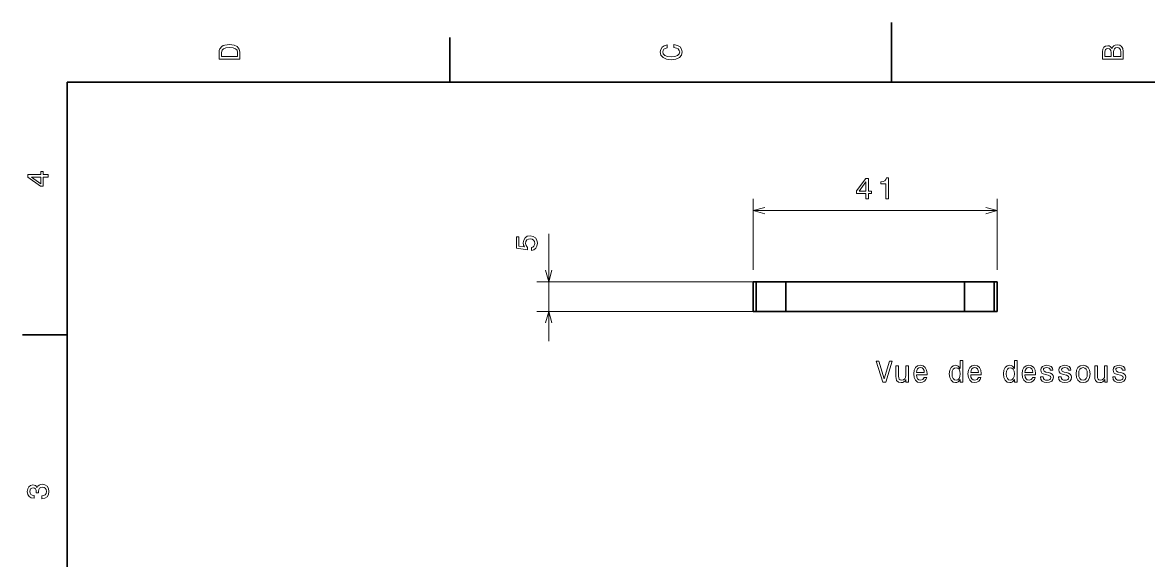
# Model space of a CAD drawing. Extents: x 0 to 297, y 0 to 210.
# Drawn here: x 2.5 to 191.7, y 119.6 to 210 of the extents above; entities that cross this region are included whole.
import ezdxf

# ---------------------------------------------------------------- set-up
doc = ezdxf.new("R2010")
doc.units = 0

msp = doc.modelspace()

# ---------------------------------------------------------------- linework, layer by layer
at = {"color": 7, "lineweight": 35, "ltscale": 0.25}
msp.add_line((148.5, 200), (148.5, 210), dxfattribs=at)
at = {"color": 7, "lineweight": 35, "ltscale": 0.1875}
for p, q in [((74.300003, 200), (74.300003, 207.5)), ((10, 157.5), (2.5, 157.5))]:
    msp.add_line(p, q, dxfattribs=at)
at = {"color": 7, "lineweight": 35}
for p, q in [((287, 200), (10, 200)), ((10, 200), (10, 10)), ((160.75293, 166.448975), (130.75293, 166.448975)), ((160.75293, 161.448975), (130.75293, 161.448975))]:
    msp.add_line(p, q, dxfattribs=at)
at = {"color": 7, "lineweight": 13, "ltscale": 0.298357}
for p, q in [((125.25293, 168.448975), (125.25293, 180.383255)), ((166.25293, 168.448975), (166.25293, 180.383255))]:
    msp.add_line(p, q, dxfattribs=at)
at = {"color": 7, "lineweight": 13}
for p, q in [((125.25293, 178.383255), (166.25293, 178.383255)), ((128.75293, 166.448975), (88.908112, 166.448975)), ((128.75293, 161.448975), (88.908112, 161.448975))]:
    msp.add_line(p, q, dxfattribs=at)
at = {"color": 7, "lineweight": 13, "ltscale": 0.450901}
msp.add_line((90.908112, 156.448975), (90.908112, 174.485001), dxfattribs=at)
at = {"color": 7, "lineweight": 35, "ltscale": 0.0125}
for p, q in [((125.75293, 166.448975), (125.25293, 166.448975)), ((166.25293, 166.448975), (165.75293, 166.448975)), ((125.75293, 161.448975), (125.25293, 161.448975)), ((166.25293, 161.448975), (165.75293, 161.448975))]:
    msp.add_line(p, q, dxfattribs=at)
at = {"color": 7, "lineweight": 35, "ltscale": 0.125}
for p, q in [((125.25293, 161.448975), (125.25293, 166.448975)), ((125.75293, 161.448975), (125.75293, 166.448975)), ((125.75293, 166.448975), (130.75293, 166.448975)), ((130.75293, 161.448975), (130.75293, 166.448975)), ((160.75293, 161.448975), (160.75293, 166.448975)), ((160.75293, 166.448975), (165.75293, 166.448975)), ((165.75293, 161.448975), (165.75293, 166.448975)), ((166.25293, 161.448975), (166.25293, 166.448975)), ((125.75293, 161.448975), (130.75293, 161.448975)), ((160.75293, 161.448975), (165.75293, 161.448975))]:
    msp.add_line(p, q, dxfattribs=at)
at = {"color": 7, "lineweight": 13}
for points in [[(35.533215, 204.994965), (35.533215, 203.829971), (39.033215, 203.829971), (39.033215, 204.994965), (38.922264, 205.544678), (38.584366, 205.953171), (38.034657, 206.205338), (37.283215, 206.296112), (36.516644, 206.215424), (36.21405, 206.114563), (35.971977, 205.973343), (35.644165, 205.56485), (35.563473, 205.297562)], [(111.93206, 205.817017), (112.35569, 205.716141), (112.658287, 205.549713), (112.844887, 205.317734), (112.905403, 205.045395), (112.814629, 204.71759), (112.54229, 204.460388), (112.098488, 204.28891), (111.483215, 204.233429), (110.872986, 204.28891), (110.424141, 204.455338), (110.151802, 204.71254), (110.055984, 205.045395), (110.106415, 205.287476), (110.247627, 205.494247), (110.474571, 205.655624), (110.787247, 205.766571), (110.787247, 206.245682), (110.308144, 206.094391), (109.94503, 205.832138), (109.718086, 205.474075), (109.637398, 205.045395), (109.763474, 204.510818), (110.116501, 204.10231), (110.696472, 203.840057), (111.483215, 203.749283), (112.269958, 203.840057), (112.84993, 204.10231), (113.208, 204.510818), (113.329041, 205.045395), (113.233215, 205.51442), (112.965927, 205.892654), (112.527161, 206.159943), (111.93206, 206.301163)], [(185.542007, 205.630417), (185.249496, 205.983429), (185.052811, 206.074219), (184.81073, 206.104477), (184.432495, 206.03891), (184.160156, 205.842224), (183.993729, 205.524506), (183.933212, 205.080704), (183.933212, 203.835022), (187.433212, 203.835022), (187.433212, 205.151306), (187.36261, 205.620331), (187.155838, 205.968307), (186.828018, 206.185165), (186.384216, 206.260818), (186.08667, 206.215424), (185.839554, 206.094391), (185.65799, 205.897705)], [(35.951801, 204.959656), (36.027451, 205.342941), (36.259438, 205.605194), (36.672985, 205.761536), (37.283215, 205.811966), (37.873272, 205.756485), (38.286816, 205.600143), (38.533936, 205.332855), (38.614628, 204.959656), (38.614628, 204.298996), (35.951801, 204.298996)], [(185.385666, 204.984879), (185.385666, 204.298996), (184.351807, 204.298996), (184.351807, 205.025223), (184.382065, 205.297562), (184.472839, 205.489197), (184.629181, 205.605194), (184.86116, 205.645538), (185.093155, 205.600143), (185.254532, 205.479111), (185.355408, 205.272339)], [(187.014618, 205.095825), (187.014618, 204.298996), (185.809296, 204.298996), (185.809296, 205.050446), (185.844589, 205.368164), (185.9505, 205.595108), (186.132065, 205.731277), (186.394302, 205.776657), (186.671692, 205.731277), (186.863327, 205.605194), (186.979324, 205.393372)], [(6.833213, 184.02739), (6.833213, 184.481277), (5.965778, 184.481277), (5.965778, 184.98056), (5.56232, 184.98056), (5.56232, 184.481277), (3.408862, 184.481277), (3.408862, 184.022339), (5.521974, 182.489197), (5.965778, 182.489197), (5.965778, 184.02739)], [(5.56232, 182.912827), (3.993876, 184.02739), (5.56232, 184.02739)], [(144.162292, 180.383255), (144.61618, 180.383255), (144.61618, 181.250687), (145.115463, 181.250687), (145.115463, 181.654144), (144.61618, 181.654144), (144.61618, 183.807602), (144.157257, 183.807602), (142.624115, 181.694489), (142.624115, 181.250687), (144.162292, 181.250687)], [(147.530167, 180.383255), (147.98909, 180.383255), (147.98909, 183.908478), (147.646164, 183.908478), (147.555374, 183.60083), (147.373825, 183.394058), (147.096451, 183.273026), (146.713165, 183.232681), (146.713165, 182.874603), (147.530167, 182.874603)], [(143.047745, 181.654144), (144.162292, 183.222595), (144.162292, 181.654144)], [(87.995285, 171.716263), (88.408829, 171.827209), (88.731598, 172.074341), (88.933319, 172.437454), (89.008972, 172.901428), (88.918198, 173.410797), (88.671082, 173.809204), (88.27771, 174.061371), (87.773376, 174.157181), (87.304367, 174.071457), (86.936203, 173.829376), (86.699173, 173.451141), (86.613434, 172.961945), (86.673958, 172.583694), (86.840385, 172.291199), (85.897301, 172.432404), (85.897301, 173.965546), (85.483757, 173.965546), (85.483757, 172.094513), (87.339661, 171.817123), (87.339661, 172.220581), (87.102631, 172.513092), (87.016899, 172.886292), (87.072372, 173.209061), (87.233757, 173.456177), (87.480873, 173.612518), (87.798599, 173.667999), (88.116318, 173.612518), (88.363434, 173.451141), (88.519775, 173.20401), (88.575256, 172.886292), (88.539948, 172.619003), (88.423958, 172.412231), (88.242401, 172.260941), (87.995285, 172.185287)], [(148.148468, 153.097397), (147.270935, 150.116837), (146.36821, 153.097397), (145.889099, 153.097397), (147.018784, 149.592346), (147.523102, 149.592346), (148.627563, 153.097397)], [(151.350906, 152.300552), (150.907104, 152.300552), (150.907104, 150.737152), (150.856674, 150.374054), (150.710419, 150.111801), (150.483475, 149.950409), (150.185928, 149.899979), (149.948898, 149.940323), (149.797592, 150.061371), (149.711868, 150.268143), (149.691696, 150.560638), (149.691696, 152.300552), (149.247894, 152.300552), (149.247894, 150.520294), (149.263016, 150.162231), (149.358841, 149.864685), (149.651352, 149.592346), (150.120361, 149.496521), (150.372528, 149.53183), (150.589386, 149.622604), (150.775986, 149.778946), (150.927277, 150.00589), (150.927277, 149.592346), (151.350906, 149.592346)], [(152.687363, 150.817856), (154.462585, 150.817856), (154.467621, 151.024628), (154.386932, 151.604599), (154.165039, 152.038315), (153.812012, 152.300552), (153.342987, 152.396378), (152.884048, 152.295517), (152.531021, 152.013092), (152.304077, 151.554169), (152.223389, 150.948975), (152.299042, 150.328659), (152.525986, 149.874771), (152.873962, 149.592346), (153.32785, 149.496521), (153.721222, 149.562088), (154.043991, 149.733551), (154.281021, 150.00589), (154.417191, 150.369003), (153.978439, 150.369003), (153.88765, 150.167267), (153.756531, 150.015976), (153.383331, 149.894943), (153.095871, 149.950409), (152.879013, 150.126923), (152.737793, 150.414398), (152.687363, 150.802719)], [(152.687363, 151.191055), (152.742844, 151.539032), (152.879013, 151.796234), (153.085785, 151.952576), (153.358124, 152.008057), (153.625412, 151.952576), (153.832184, 151.796234), (153.958267, 151.539032), (154.003647, 151.191055)], [(160.035355, 150.010941), (160.035355, 149.592346), (160.479156, 149.592346), (160.479156, 153.213379), (160.04039, 153.213379), (160.04039, 151.887009), (159.702499, 152.270294), (159.495728, 152.361084), (159.258698, 152.396378), (158.830017, 152.295517), (158.497162, 152.013092), (158.280304, 151.559204), (158.204666, 150.948975), (158.280304, 150.338745), (158.497162, 149.879807), (158.830017, 149.592346), (159.258698, 149.496521), (159.495728, 149.53183), (159.707535, 149.622604)], [(159.334335, 151.997971), (159.626846, 151.927368), (159.848755, 151.730682), (159.979874, 151.402863), (160.030304, 150.948975), (159.979874, 150.490036), (159.848755, 150.162231), (159.626846, 149.960495), (159.334335, 149.894943), (159.056961, 149.960495), (158.845154, 150.162231), (158.703934, 150.495087), (158.658554, 150.948975), (158.703934, 151.397827), (158.845154, 151.725632), (159.056961, 151.927368)], [(161.795441, 150.817856), (163.570648, 150.817856), (163.575699, 151.024628), (163.49501, 151.604599), (163.273102, 152.038315), (162.920074, 152.300552), (162.45105, 152.396378), (161.992126, 152.295517), (161.639099, 152.013092), (161.412155, 151.554169), (161.331467, 150.948975), (161.407104, 150.328659), (161.634048, 149.874771), (161.98204, 149.592346), (162.435928, 149.496521), (162.8293, 149.562088), (163.152069, 149.733551), (163.389099, 150.00589), (163.525269, 150.369003), (163.086502, 150.369003), (162.995728, 150.167267), (162.864594, 150.015976), (162.491409, 149.894943), (162.203934, 149.950409), (161.987076, 150.126923), (161.845871, 150.414398), (161.795441, 150.802719)], [(161.795441, 151.191055), (161.850906, 151.539032), (161.987076, 151.796234), (162.193848, 151.952576), (162.466187, 152.008057), (162.733475, 151.952576), (162.940247, 151.796234), (163.06633, 151.539032), (163.111725, 151.191055)], [(169.143417, 150.010941), (169.143417, 149.592346), (169.587219, 149.592346), (169.587219, 153.213379), (169.148468, 153.213379), (169.148468, 151.887009), (168.810562, 152.270294), (168.60379, 152.361084), (168.36676, 152.396378), (167.938095, 152.295517), (167.60524, 152.013092), (167.388382, 151.559204), (167.312729, 150.948975), (167.388382, 150.338745), (167.60524, 149.879807), (167.938095, 149.592346), (168.36676, 149.496521), (168.60379, 149.53183), (168.815613, 149.622604)], [(168.442413, 151.997971), (168.734924, 151.927368), (168.956818, 151.730682), (169.087952, 151.402863), (169.138382, 150.948975), (169.087952, 150.490036), (168.956818, 150.162231), (168.734924, 149.960495), (168.442413, 149.894943), (168.165039, 149.960495), (167.953217, 150.162231), (167.812012, 150.495087), (167.766617, 150.948975), (167.812012, 151.397827), (167.953217, 151.725632), (168.165039, 151.927368)], [(170.903503, 150.817856), (172.678726, 150.817856), (172.683762, 151.024628), (172.603073, 151.604599), (172.381165, 152.038315), (172.028152, 152.300552), (171.559128, 152.396378), (171.100189, 152.295517), (170.747162, 152.013092), (170.520218, 151.554169), (170.439529, 150.948975), (170.515182, 150.328659), (170.742126, 149.874771), (171.090103, 149.592346), (171.543991, 149.496521), (171.937363, 149.562088), (172.260132, 149.733551), (172.497162, 150.00589), (172.633331, 150.369003), (172.19458, 150.369003), (172.10379, 150.167267), (171.972672, 150.015976), (171.599472, 149.894943), (171.312012, 149.950409), (171.095154, 150.126923), (170.953934, 150.414398), (170.903503, 150.802719)], [(170.903503, 151.191055), (170.958984, 151.539032), (171.095154, 151.796234), (171.301926, 151.952576), (171.574249, 152.008057), (171.841553, 151.952576), (172.048325, 151.796234), (172.174408, 151.539032), (172.219788, 151.191055)], [(174.877563, 151.170883), (174.448898, 151.271744), (174.131165, 151.387741), (174.025269, 151.624771), (174.055527, 151.791199), (174.161438, 151.912231), (174.332901, 151.987885), (174.580017, 152.018143), (174.817047, 151.987885), (175.003647, 151.897095), (175.124695, 151.760941), (175.175125, 151.579376), (175.608841, 151.579376), (175.608841, 151.589462), (175.533188, 151.917267), (175.326416, 152.174484), (175.003647, 152.335861), (174.580017, 152.396378), (174.151337, 152.335861), (173.838669, 152.169434), (173.641983, 151.922318), (173.581451, 151.609634), (173.626846, 151.307037), (173.768066, 151.09523), (174.000046, 150.943924), (174.337952, 150.838028), (174.832184, 150.71698), (175.134766, 150.590912), (175.215469, 150.490036), (175.245728, 150.338745), (175.200333, 150.152145), (175.0793, 150.010941), (174.882614, 149.920151), (174.620361, 149.889893), (174.342987, 149.920151), (174.141266, 150.026062), (174.005096, 150.19754), (173.949615, 150.43457), (173.520935, 150.43457), (173.591553, 150.031113), (173.798325, 149.738602), (174.126129, 149.562088), (174.580017, 149.496521), (175.054077, 149.562088), (175.402069, 149.738602), (175.613876, 150.021027), (175.689529, 150.389175), (175.634048, 150.706894), (175.477707, 150.923752), (175.220505, 151.064972)], [(177.913589, 151.170883), (177.484924, 151.271744), (177.167191, 151.387741), (177.061279, 151.624771), (177.091553, 151.791199), (177.197449, 151.912231), (177.368927, 151.987885), (177.616043, 152.018143), (177.853073, 151.987885), (178.039673, 151.897095), (178.160706, 151.760941), (178.211151, 151.579376), (178.644867, 151.579376), (178.644867, 151.589462), (178.569214, 151.917267), (178.362442, 152.174484), (178.039673, 152.335861), (177.616043, 152.396378), (177.187363, 152.335861), (176.874695, 152.169434), (176.678009, 151.922318), (176.617477, 151.609634), (176.662872, 151.307037), (176.804077, 151.09523), (177.036072, 150.943924), (177.373962, 150.838028), (177.868195, 150.71698), (178.170792, 150.590912), (178.251495, 150.490036), (178.281738, 150.338745), (178.236359, 150.152145), (178.115326, 150.010941), (177.91864, 149.920151), (177.656387, 149.889893), (177.379013, 149.920151), (177.177277, 150.026062), (177.041107, 150.19754), (176.985641, 150.43457), (176.556961, 150.43457), (176.627563, 150.031113), (176.834335, 149.738602), (177.162155, 149.562088), (177.616043, 149.496521), (178.090103, 149.562088), (178.43808, 149.738602), (178.649902, 150.021027), (178.725555, 150.389175), (178.670074, 150.706894), (178.513733, 150.923752), (178.256531, 151.064972)], [(179.492126, 150.943924), (179.572815, 150.328659), (179.80481, 149.874771), (180.172958, 149.592346), (180.667191, 149.496521), (181.156387, 149.592346), (181.524536, 149.86972), (181.756531, 150.323608), (181.84227, 150.943924), (181.756531, 151.559204), (181.524536, 152.018143), (181.156387, 152.295517), (180.667191, 152.396378), (180.172958, 152.295517), (179.80481, 152.013092), (179.572815, 151.559204)], [(179.946014, 150.948975), (179.991394, 151.402863), (180.132614, 151.730682), (180.359558, 151.932404), (180.667191, 152.003006), (180.969788, 151.932404), (181.196732, 151.735718), (181.337952, 151.402863), (181.388367, 150.948975), (181.337952, 150.490036), (181.196732, 150.157181), (180.969788, 149.95546), (180.667191, 149.889893), (180.359558, 149.95546), (180.132614, 150.157181), (179.991394, 150.490036)], [(184.747162, 152.300552), (184.30336, 152.300552), (184.30336, 150.737152), (184.25293, 150.374054), (184.106674, 150.111801), (183.87973, 149.950409), (183.582184, 149.899979), (183.345154, 149.940323), (183.193848, 150.061371), (183.108109, 150.268143), (183.087936, 150.560638), (183.087936, 152.300552), (182.644135, 152.300552), (182.644135, 150.520294), (182.659271, 150.162231), (182.755096, 149.864685), (183.047592, 149.592346), (183.516617, 149.496521), (183.768768, 149.53183), (183.985641, 149.622604), (184.172241, 149.778946), (184.323532, 150.00589), (184.323532, 149.592346), (184.747162, 149.592346)], [(187.021667, 151.170883), (186.592987, 151.271744), (186.275269, 151.387741), (186.169357, 151.624771), (186.199615, 151.791199), (186.305511, 151.912231), (186.47699, 151.987885), (186.724106, 152.018143), (186.961136, 151.987885), (187.147736, 151.897095), (187.268768, 151.760941), (187.319214, 151.579376), (187.75293, 151.579376), (187.75293, 151.589462), (187.677277, 151.917267), (187.470505, 152.174484), (187.147736, 152.335861), (186.724106, 152.396378), (186.295441, 152.335861), (185.982758, 152.169434), (185.786072, 151.922318), (185.725555, 151.609634), (185.770935, 151.307037), (185.91214, 151.09523), (186.144135, 150.943924), (186.482025, 150.838028), (186.976273, 150.71698), (187.27887, 150.590912), (187.359558, 150.490036), (187.389816, 150.338745), (187.344421, 150.152145), (187.223389, 150.010941), (187.026703, 149.920151), (186.76445, 149.889893), (186.487076, 149.920151), (186.285339, 150.026062), (186.149185, 150.19754), (186.093704, 150.43457), (185.665039, 150.43457), (185.735626, 150.031113), (185.942413, 149.738602), (186.270218, 149.562088), (186.724106, 149.496521), (187.198166, 149.562088), (187.546158, 149.738602), (187.757965, 150.021027), (187.833618, 150.389175), (187.778137, 150.706894), (187.621796, 150.923752), (187.364594, 151.064972)], [(5.73379, 129.979111), (5.769093, 129.979111), (6.253242, 130.059799), (6.616354, 130.296829), (6.848343, 130.670029), (6.934078, 131.164276), (6.848343, 131.688766), (6.626441, 132.082138), (6.273415, 132.334305), (5.819525, 132.425079), (5.521974, 132.384735), (5.279899, 132.273788), (5.0933, 132.092224), (4.957133, 131.850143), (4.684798, 132.177963), (4.251081, 132.293961), (3.857709, 132.218307), (3.560158, 132.00145), (3.373559, 131.648422), (3.307997, 131.164276), (3.388689, 130.710388), (3.610591, 130.362396), (3.963617, 130.135452), (4.432637, 130.059799), (4.46794, 130.059799), (4.46794, 130.508652), (4.145173, 130.548996), (3.913184, 130.680115), (3.771974, 130.891937), (3.721542, 131.189484), (3.761888, 131.451736), (3.867795, 131.643372), (4.039265, 131.759369), (4.271254, 131.804764), (4.518372, 131.759369), (4.684798, 131.638336), (4.785663, 131.426514), (4.815922, 131.139053), (4.810879, 130.942368), (5.209294, 130.942368), (5.199208, 131.189484), (5.244596, 131.507217), (5.365634, 131.744247), (5.56232, 131.885452), (5.819525, 131.935883), (6.112032, 131.880417), (6.328891, 131.734161), (6.465058, 131.502167), (6.510447, 131.194534), (6.460014, 130.876801), (6.308718, 130.644821), (6.066643, 130.498566), (5.73379, 130.443085)]]:
    msp.add_lwpolyline(points, close=True, dxfattribs=at)
for points in [[(127.184784, 178.900894), (125.25293, 178.383255), (127.184784, 177.865616)], [(164.321075, 177.865616), (166.25293, 178.383255), (164.321075, 178.900894)], [(90.390472, 168.380829), (90.908112, 166.448975), (91.425751, 168.380829)], [(91.425751, 159.51712), (90.908112, 161.448975), (90.390472, 159.51712)]]:
    msp.add_lwpolyline(points, dxfattribs=at)

doc.saveas('drawing.dxf')
